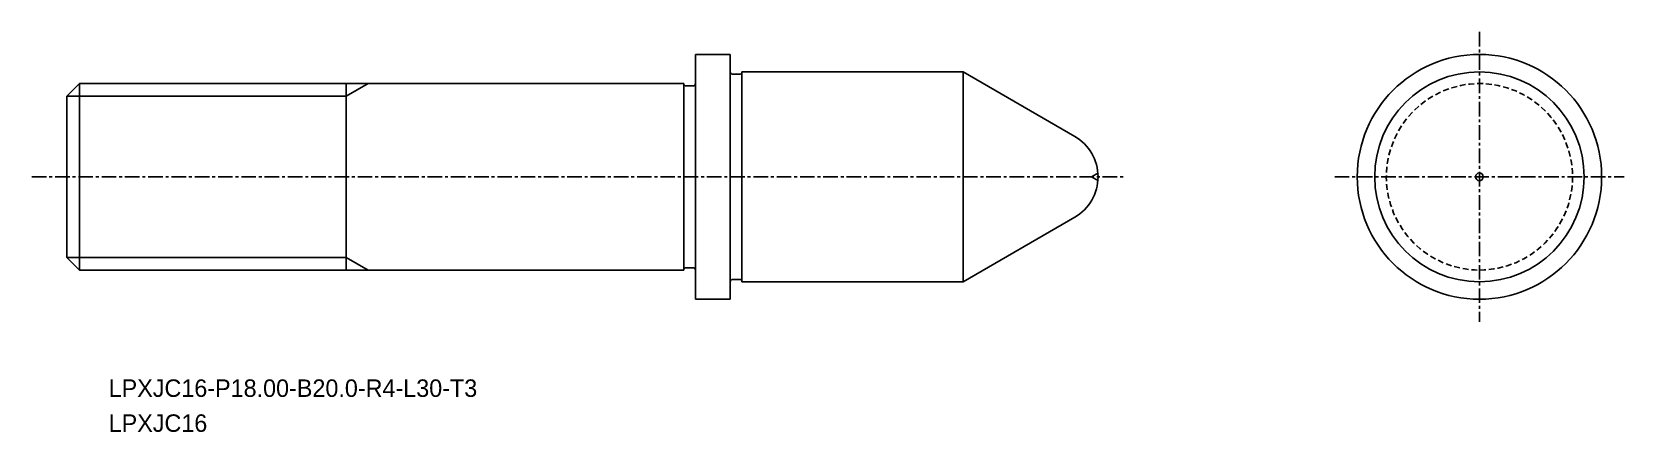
# Model space of a CAD drawing. Extents: x -1643 to -1506, y -851 to -816.
import ezdxf

# ---------------------------------------------------------------- set-up
doc = ezdxf.new("R2010")
doc.units = 0
doc.linetypes.add('CENTER', pattern=[2, 1.25, -0.25, 0.25, -0.25])
doc.linetypes.add('DASHED', pattern=[0.75, 0.5, -0.25])
doc.layers.get('0').update_dxf_attribs({"linetype": 'CONTINUOUS'})
doc.layers.add('CENTER', color=1, linetype='CENTER')

msp = doc.modelspace()

# ---------------------------------------------------------------- linework, layer by layer
at = {"color": 7, "linetype": 'CONTINUOUS'}
for p, q in [((-1585.94, -818.2), (-1582.94, -818.2)), ((-1585.94, -818.2), (-1585.94, -839.2)), ((-1639.94, -821.78), (-1638.86, -820.7)), ((-1638.86, -820.7), (-1615.94, -820.7)), ((-1638.86, -836.7), (-1638.86, -820.7)), ((-1615.94, -836.7), (-1615.94, -820.7)), ((-1615.94, -820.7), (-1586.94, -820.7)), ((-1615.94, -820.7), (-1615.94, -836.7)), ((-1586.94, -820.7), (-1586.94, -836.7)), ((-1582.14, -819.9), (-1582.74, -819.9)), ((-1581.94, -819.7), (-1581.94, -837.7)), ((-1581.94, -819.7), (-1562.94, -819.7)), ((-1639.94, -835.61), (-1639.94, -821.78)), ((-1638.86, -835.75), (-1638.86, -821.64)), ((-1586.74, -820.9), (-1586.14, -820.9)), ((-1639.94, -835.61), (-1638.86, -836.7)), ((-1638.86, -836.7), (-1615.94, -836.7)), ((-1615.94, -836.7), (-1586.94, -836.7)), ((-1586.74, -836.5), (-1586.14, -836.5)), ((-1582.14, -837.5), (-1582.74, -837.5)), ((-1581.94, -837.7), (-1562.94, -837.7)), ((-1585.94, -839.2), (-1582.94, -839.2))]:
    msp.add_line(p, q, dxfattribs=at)
at = {"linetype": 'CONTINUOUS'}
for p, q in [((-1582.94, -818.2), (-1582.94, -839.2)), ((-1553.35, -825.23), (-1562.94, -819.7)), ((-1562.94, -819.7), (-1562.94, -837.7)), ((-1553.35, -832.16), (-1562.94, -837.7))]:
    msp.add_line(p, q, dxfattribs=at)
at = {"color": 3, "linetype": 'CONTINUOUS'}
for p, q in [((-1615.94, -821.78), (-1614.06, -820.7)), ((-1615.94, -821.78), (-1639.94, -821.78)), ((-1615.94, -835.61), (-1639.94, -835.61)), ((-1615.94, -835.61), (-1614.06, -836.7))]:
    msp.add_line(p, q, dxfattribs=at)
at = {"color": 3}
for p in [(-1551.32, -828.37), (-1551.32, -829.03)]:
    msp.add_line(p, (-1551.91, -828.7), dxfattribs=at)
at = {"linetype": 'CONTINUOUS'}
for radius in [10.5, 9]:
    msp.add_circle((-1518.58, -828.7), radius, dxfattribs=at)
at = {"color": 3, "linetype": 'DASHED'}
msp.add_circle((-1518.58, -828.7), 8, dxfattribs=at)
msp.add_circle((-1518.58, -828.7), 0.332)
at = {"color": 7, "linetype": 'CONTINUOUS'}
for centre, start, end in [((-1586.74, -820.7), 180, 270), ((-1586.14, -820.7), 270, 0), ((-1582.74, -819.7), 180, 270), ((-1582.14, -819.7), 270, 0), ((-1586.74, -836.7), 90, 180), ((-1586.14, -836.7), 0, 90), ((-1582.74, -837.7), 90, 180), ((-1582.14, -837.7), 0, 90)]:
    msp.add_arc(centre, 0.2, start, end, dxfattribs=at)
at = {"linetype": 'CONTINUOUS'}
msp.add_arc((-1555.35, -828.7), 4, 300, 60, dxfattribs=at)
at = {"layer": 'CENTER', "color": 1, "linetype": 'CENTER'}
for p, q in [((-1518.58, -816.27), (-1518.58, -841.13)), ((-1642.95, -828.7), (-1548.99, -828.7)), ((-1531.01, -828.7), (-1506.15, -828.7))]:
    msp.add_line(p, q, dxfattribs=at)

# ---------------------------------------------------------------- texts
for s, p in [('LPXJC16-P18.00-B20.0-R4-L30-T3', (-1636.35, -847.58)), ('LPXJC16', (-1636.35, -850.58))]:
    msp.add_text(s, height=1.5).set_placement(p)

doc.saveas('drawing.dxf')
